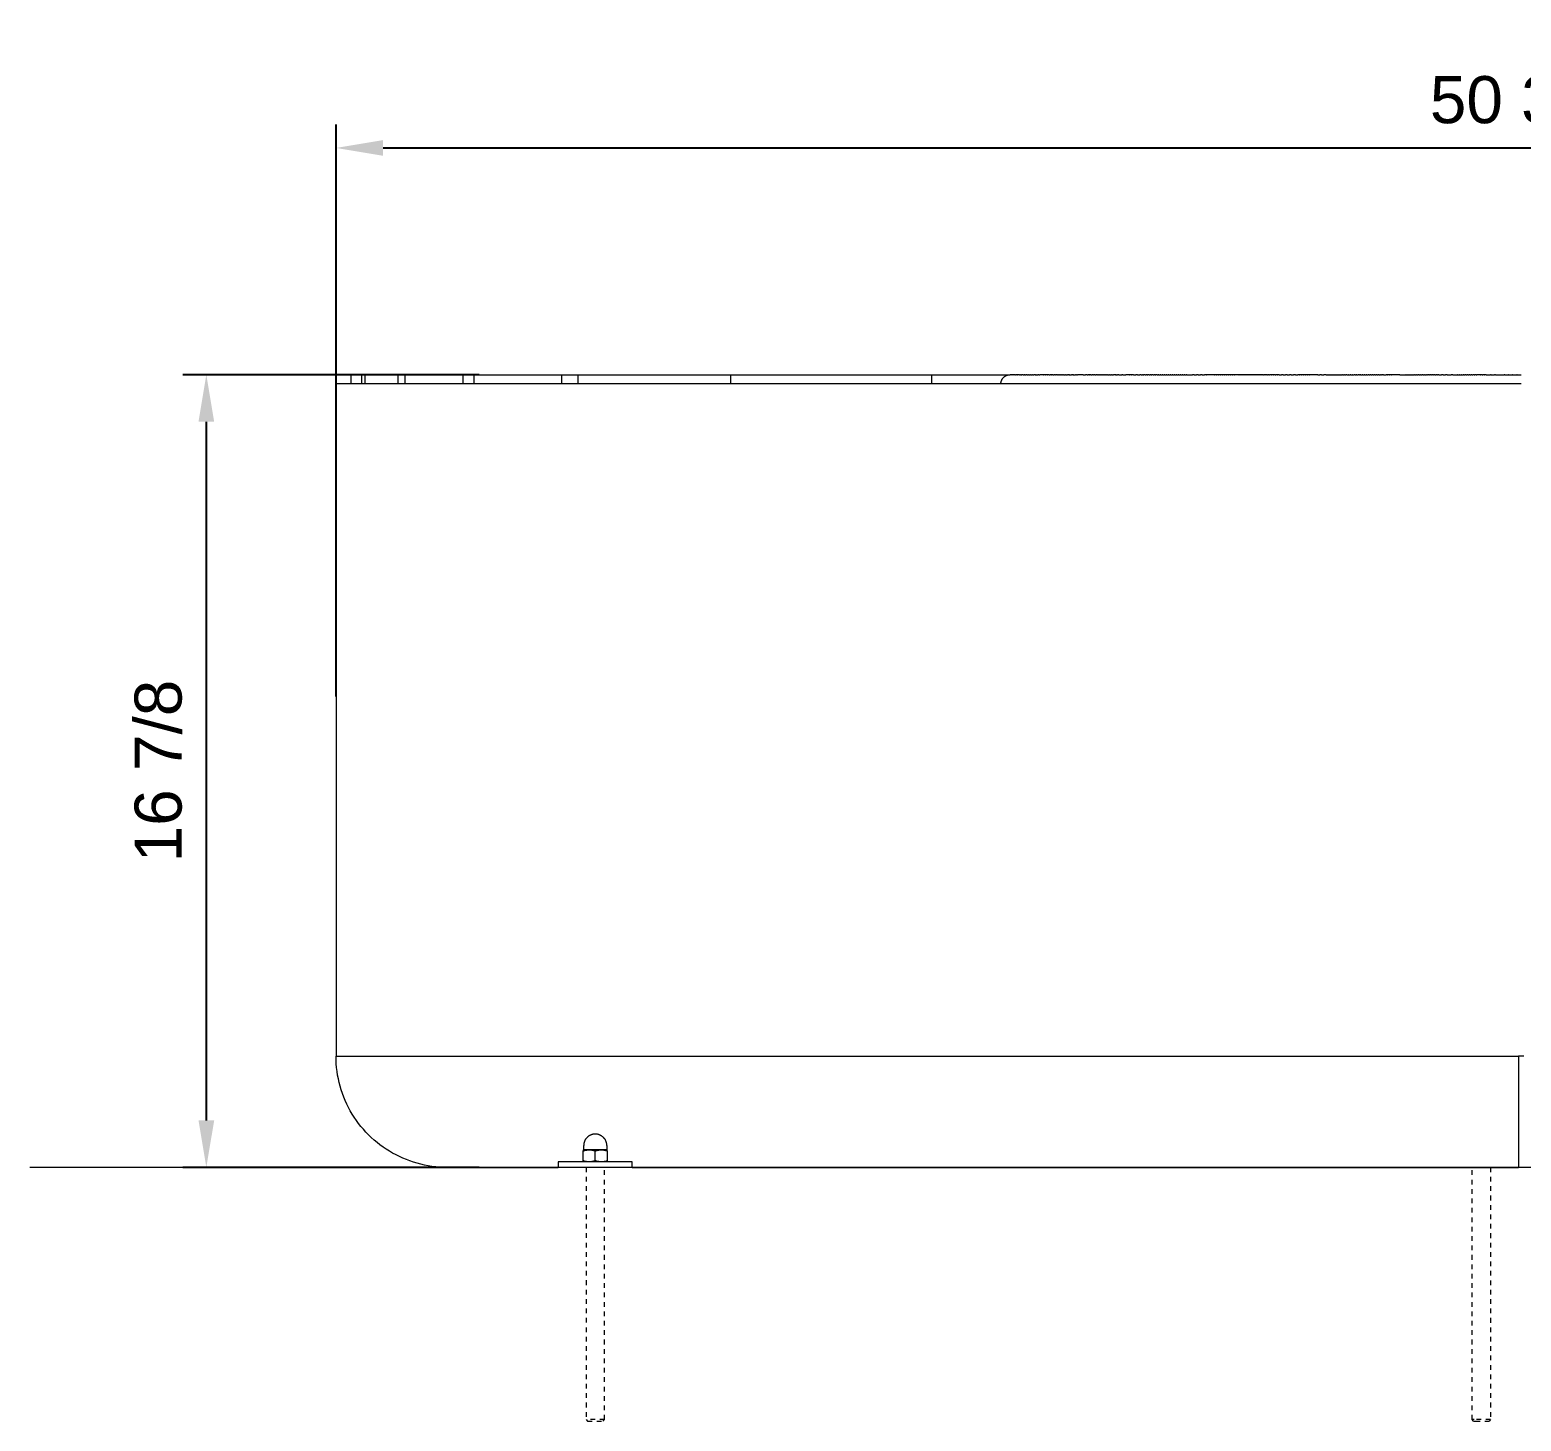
# Model space of a CAD drawing. Header units: inches. Extents: x 6 to 196, y 6 to 118.
# Drawn here: x 5.59 to 37.29, y 88.48 to 118.06 of the extents above; entities that cross this region are included whole.
import ezdxf

# ---------------------------------------------------------------- set-up
doc = ezdxf.new("R2010")
doc.units = ezdxf.units.IN
doc.header["$PDSIZE"] = -1
doc.linetypes.add('HIDDEN', pattern=[1.905, 1.27, -0.635])
for name, color, linetype, lineweight in [('ZANO_R', 7, 'Continuous', 0), ('ZANO_R_przerywana', 250, 'HIDDEN', 0), ('ZANO_W', 1, 'Continuous', 0)]:
    doc.layers.add(name, color=color, linetype=linetype, lineweight=lineweight)
doc.styles.get("Standard").update_dxf_attribs({"font": 'ARIALUNI.TTF'})
doc.dimstyles.new('amerykanie', dxfattribs={"dimtxt": 50, "dimasz": 50, "dimexe": 0.5, "dimexo": 0.5, "dimgap": 1, "dimtad": 1, "dimdec": 0, "dimzin": 0, "dimlunit": 5, "dimtxsty": 'Standard', "dimcen": 0.09, "dimclrd": 1, "dimclre": 1, "dimclrt": 1, "dimazin": 0, "dimtfac": 1, "dimtdec": 0, "dimtmove": 0, "dimatfit": 3, "dimfxl": 1, "dimtzin": 0, "dimarcsym": 1})

# ---------------------------------------------------------------- blocks, each defined once
blk = doc.blocks.new('*D346')
at = {"layer": 'Defpoints', "color": 0}
for p in [(62.489, 115.546), (12.095, 103.384), (62.489, 103.384)]:
    blk.add_point(p, dxfattribs=at)
at = {"layer": 'ZANO_W', "color": 1, "lineweight": -2}
for p, q in [((12.095, 103.884), (12.095, 116.046)), ((62.489, 103.884), (62.489, 116.046)), ((13.095, 115.546), (61.489, 115.546))]:
    blk.add_line(p, q, dxfattribs=at)
at = {"layer": 'ZANO_W', "color": 1}
for points in [[(13.095, 115.713), (13.095, 115.379), (12.095, 115.546)], [(61.489, 115.379), (61.489, 115.713), (62.489, 115.546)]]:
    blk.add_solid(points, dxfattribs=at)
at = {"layer": 'ZANO_W', "color": 1, "insert": (37.292, 116.565), "char_height": 1, "attachment_point": 5}
blk.add_mtext('50 3/8', dxfattribs=at)
blk = doc.blocks.new('*D347')
at = {"layer": 'Defpoints', "color": 0}
for p in [(9.338, 110.726), (15.638, 110.726), (15.638, 93.876)]:
    blk.add_point(p, dxfattribs=at)
at = {"layer": 'ZANO_W', "color": 1, "lineweight": -2}
for p, q in [((15.138, 110.726), (8.838, 110.726)), ((9.338, 94.876), (9.338, 109.726)), ((15.138, 93.876), (8.838, 93.876))]:
    blk.add_line(p, q, dxfattribs=at)
at = {"layer": 'ZANO_W', "color": 1}
for points in [[(9.505, 109.726), (9.171, 109.726), (9.338, 110.726)], [(9.171, 94.876), (9.505, 94.876), (9.338, 93.876)]]:
    blk.add_solid(points, dxfattribs=at)
at = {"layer": 'ZANO_W', "color": 1, "insert": (8.319, 102.301), "char_height": 1, "attachment_point": 5, "rotation": 90}
blk.add_mtext('16 7/8', dxfattribs=at)

msp = doc.modelspace()

# ---------------------------------------------------------------- linework, layer by layer
at = {"layer": 'ZANO_R'}
for p, q in [((12.41103, 110.72646), (12.41103, 110.53381)), ((12.41103, 110.72646), (12.64135, 110.72646)), ((12.60281, 110.72646), (12.60899, 110.72646)), ((12.64135, 110.72646), (12.71087, 110.72646)), ((12.64135, 110.52975), (12.64135, 110.72646)), ((12.71087, 110.72646), (12.71087, 110.52975)), ((12.71087, 110.72646), (13.41717, 110.72646)), ((13.41717, 110.72646), (13.56096, 110.72646)), ((13.41717, 110.52975), (13.41717, 110.72646)), ((13.56096, 110.72646), (13.56096, 110.53237)), ((13.56096, 110.72646), (14.79486, 110.72646)), ((14.79486, 110.72646), (15.02422, 110.72646)), ((14.79486, 110.52975), (14.79486, 110.72646)), ((15.02422, 110.72646), (16.896, 110.72646)), ((15.02422, 110.72646), (15.02422, 110.53286)), ((16.896, 110.72646), (17.23441, 110.72646)), ((16.896, 110.52975), (16.896, 110.72646)), ((17.23441, 110.72646), (17.23441, 110.53281)), ((17.23441, 110.72646), (17.27313, 110.72646)), ((17.23441, 110.72646), (17.23441, 110.53281)), ((17.27313, 110.72646), (17.58796, 110.72646)), ((17.58796, 110.72646), (17.6198, 110.72646)), ((17.6198, 110.72646), (19.98208, 110.72646)), ((19.98208, 110.72646), (20.48364, 110.72646)), ((20.48364, 110.72646), (24.7608, 110.72646)), ((20.48364, 110.72645), (20.48364, 110.53217)), ((24.7608, 110.72646), (26.42251, 110.72646)), ((24.7608, 110.52975), (24.7608, 110.72645)), ((26.27181, 110.65086), (26.27614, 110.6562)), ((26.27614, 110.6562), (26.28065, 110.66138)), ((26.28065, 110.66138), (26.28533, 110.6664)), ((26.28533, 110.6664), (26.29019, 110.67125)), ((26.29019, 110.67125), (26.29521, 110.67594)), ((26.29521, 110.67594), (26.3004, 110.68044)), ((26.3004, 110.68044), (26.30574, 110.68476)), ((26.30574, 110.68476), (26.31122, 110.68889)), ((26.31122, 110.68889), (26.31685, 110.69283)), ((26.31685, 110.69283), (26.32261, 110.69657)), ((26.32261, 110.69657), (26.3285, 110.70011)), ((26.3285, 110.70011), (26.33451, 110.70343)), ((26.33451, 110.70343), (26.34063, 110.70655)), ((26.34063, 110.70655), (26.34685, 110.70945)), ((26.34685, 110.70945), (26.35317, 110.71213)), ((26.35317, 110.71213), (26.35959, 110.71459)), ((26.35959, 110.71459), (26.36608, 110.71683)), ((26.36608, 110.71683), (26.37265, 110.71884)), ((26.37265, 110.71884), (26.37928, 110.72061)), ((26.37928, 110.72061), (26.38597, 110.72216)), ((26.38597, 110.72216), (26.39272, 110.72347)), ((26.39272, 110.72347), (26.3995, 110.72454)), ((26.3995, 110.72454), (26.40632, 110.72538)), ((26.40632, 110.72538), (26.41316, 110.72598)), ((26.41316, 110.72598), (26.42002, 110.72634)), ((26.42002, 110.72634), (26.42688, 110.72646)), ((26.46603, 110.72646), (26.42688, 110.72646)), ((26.46603, 110.72646), (26.46867, 110.72646)), ((26.50521, 110.72646), (26.46867, 110.72646)), ((26.50521, 110.72646), (26.51047, 110.72646)), ((26.54443, 110.72646), (26.51047, 110.72646)), ((26.54443, 110.72646), (26.55231, 110.72646)), ((26.5837, 110.72646), (26.55231, 110.72646)), ((26.5837, 110.72646), (26.59417, 110.72646)), ((26.62301, 110.72646), (26.59417, 110.72646)), ((26.62301, 110.72646), (26.64657, 110.72646)), ((26.66235, 110.72646), (26.64657, 110.72646)), ((26.66235, 110.72646), (26.67796, 110.72646)), ((26.70174, 110.72646), (26.67796, 110.72646)), ((26.70174, 110.72646), (26.72478, 110.72646)), ((26.74117, 110.72646), (26.72478, 110.72646)), ((26.74117, 110.72646), (26.76184, 110.72646)), ((26.78064, 110.72646), (26.76184, 110.72646)), ((26.78064, 110.72646), (26.80382, 110.72646)), ((26.82015, 110.72646), (26.80382, 110.72646)), ((26.82015, 110.72646), (26.84582, 110.72646)), ((26.8597, 110.72646), (26.84582, 110.72646)), ((26.8597, 110.72646), (26.88784, 110.72646)), ((26.89929, 110.72646), (26.88784, 110.72646)), ((26.89929, 110.72646), (26.92989, 110.72646)), ((26.96056, 110.72646), (26.92989, 110.72646)), ((26.96056, 110.72646), (26.97196, 110.72646)), ((26.97859, 110.72646), (26.97196, 110.72646)), ((26.97859, 110.72646), (27.01405, 110.72646)), ((27.03953, 110.72646), (27.01405, 110.72646)), ((27.03953, 110.72646), (27.05616, 110.72646)), ((27.13766, 110.72646), (27.05616, 110.72646)), ((27.13766, 110.72646), (27.14046, 110.72646)), ((27.17753, 110.72646), (27.14046, 110.72646)), ((27.17753, 110.72646), (27.18263, 110.72646)), ((27.21743, 110.72646), (27.18263, 110.72646)), ((27.21743, 110.72646), (27.22483, 110.72646)), ((27.25738, 110.72646), (27.22483, 110.72646)), ((27.25738, 110.72646), (27.27755, 110.72646)), ((27.29736, 110.72646), (27.27755, 110.72646)), ((27.29736, 110.72646), (27.30929, 110.72646)), ((27.33738, 110.72646), (27.30929, 110.72646)), ((27.33738, 110.72646), (27.35726, 110.72646)), ((27.37743, 110.72646), (27.35726, 110.72646)), ((27.37743, 110.72646), (27.39383, 110.72646)), ((27.41753, 110.72646), (27.39383, 110.72646)), ((27.41753, 110.72646), (27.43716, 110.72646)), ((27.45766, 110.72646), (27.43716, 110.72646)), ((27.45766, 110.72646), (27.47845, 110.72646)), ((27.49783, 110.72646), (27.47845, 110.72646)), ((27.49783, 110.72646), (27.52079, 110.72646)), ((27.53803, 110.72646), (27.52079, 110.72646)), ((27.53803, 110.72646), (27.56315, 110.72646)), ((27.57828, 110.72646), (27.56315, 110.72646)), ((27.57828, 110.72646), (27.60552, 110.72646)), ((27.61856, 110.72646), (27.60552, 110.72646)), ((27.61856, 110.72646), (27.64792, 110.72646)), ((27.67792, 110.72646), (27.64792, 110.72646)), ((27.67792, 110.72646), (27.69033, 110.72646)), ((27.69923, 110.72646), (27.69033, 110.72646)), ((27.69923, 110.72646), (27.73276, 110.72646)), ((27.75853, 110.72646), (27.73276, 110.72646)), ((27.75853, 110.72646), (27.77521, 110.72646)), ((27.78005, 110.72646), (27.77521, 110.72646)), ((27.78005, 110.72646), (27.81767, 110.72646)), ((27.83931, 110.72646), (27.81767, 110.72646)), ((27.83931, 110.72646), (27.86016, 110.72646)), ((27.90154, 110.72646), (27.86016, 110.72646)), ((27.90154, 110.72646), (27.90266, 110.72646)), ((27.94211, 110.72646), (27.90266, 110.72646)), ((27.94211, 110.72646), (27.94517, 110.72646)), ((27.98272, 110.72646), (27.94517, 110.72646)), ((27.98272, 110.72646), (28.03026, 110.72646)), ((28.06403, 110.72646), (28.03026, 110.72646)), ((28.06403, 110.72646), (28.08272, 110.72646)), ((28.10474, 110.72646), (28.08272, 110.72646)), ((28.10474, 110.72646), (28.1154, 110.72646)), ((28.14548, 110.72646), (28.1154, 110.72646)), ((28.14548, 110.72646), (28.16421, 110.72646)), ((28.18626, 110.72646), (28.16421, 110.72646)), ((28.18626, 110.72646), (28.20061, 110.72646)), ((28.22708, 110.72646), (28.20061, 110.72646)), ((28.22708, 110.72646), (28.24586, 110.72646)), ((28.26792, 110.72646), (28.24586, 110.72646)), ((28.26792, 110.72646), (28.28588, 110.72646)), ((28.3088, 110.72646), (28.28588, 110.72646)), ((28.3088, 110.72646), (28.32853, 110.72646)), ((28.34972, 110.72646), (28.32853, 110.72646)), ((28.34972, 110.72646), (28.3712, 110.72646)), ((28.39067, 110.72646), (28.3712, 110.72646)), ((28.39067, 110.72646), (28.41389, 110.72646)), ((28.43165, 110.72646), (28.41389, 110.72646)), ((28.43165, 110.72646), (28.45659, 110.72646)), ((28.47266, 110.72646), (28.45659, 110.72646)), ((28.47266, 110.72646), (28.4993, 110.72646)), ((28.51371, 110.72646), (28.4993, 110.72646)), ((28.51371, 110.72646), (28.54202, 110.72646)), ((28.55479, 110.72646), (28.54202, 110.72646)), ((28.55479, 110.72646), (28.58476, 110.72646)), ((28.5959, 110.72646), (28.58476, 110.72646)), ((28.5959, 110.72646), (28.62751, 110.72646)), ((28.65663, 110.72646), (28.62751, 110.72646)), ((28.65663, 110.72646), (28.67027, 110.72646)), ((28.67823, 110.72646), (28.67027, 110.72646)), ((28.67823, 110.72646), (28.71305, 110.72646)), ((28.73928, 110.72646), (28.71305, 110.72646)), ((28.73928, 110.72646), (28.75583, 110.72646)), ((28.76068, 110.72646), (28.75583, 110.72646)), ((28.76068, 110.72646), (28.79863, 110.72646)), ((28.82209, 110.72646), (28.79863, 110.72646)), ((28.82209, 110.72646), (28.84144, 110.72646)), ((28.84325, 110.72646), (28.84144, 110.72646)), ((28.84325, 110.72646), (28.88426, 110.72646)), ((28.92596, 110.72646), (28.88426, 110.72646)), ((28.92596, 110.72646), (28.9271, 110.72646)), ((28.96735, 110.72646), (28.9271, 110.72646)), ((28.96735, 110.72646), (28.96994, 110.72646)), ((29.00878, 110.72646), (28.96994, 110.72646)), ((29.00878, 110.72646), (29.01279, 110.72646)), ((29.05024, 110.72646), (29.01279, 110.72646)), ((29.05024, 110.72646), (29.09853, 110.72646)), ((29.13325, 110.72646), (29.09853, 110.72646)), ((29.13325, 110.72646), (29.18431, 110.72646)), ((29.21638, 110.72646), (29.18431, 110.72646)), ((29.21638, 110.72646), (29.23851, 110.72646)), ((29.25799, 110.72646), (29.23851, 110.72646)), ((29.25799, 110.72646), (29.27013, 110.72646)), ((29.29963, 110.72646), (29.27013, 110.72646)), ((29.29963, 110.72646), (29.32225, 110.72646)), ((29.34129, 110.72646), (29.32225, 110.72646)), ((29.34129, 110.72646), (29.35598, 110.72646)), ((29.38299, 110.72646), (29.35598, 110.72646)), ((29.38299, 110.72646), (29.40616, 110.72646)), ((29.42472, 110.72646), (29.40616, 110.72646)), ((29.42472, 110.72646), (29.44186, 110.72646)), ((29.46647, 110.72646), (29.44186, 110.72646)), ((29.46647, 110.72646), (29.49021, 110.72646)), ((29.50825, 110.72646), (29.49021, 110.72646)), ((29.50825, 110.72646), (29.52778, 110.72646)), ((29.55006, 110.72646), (29.52778, 110.72646)), ((29.55006, 110.72646), (29.57441, 110.72646)), ((29.5919, 110.72646), (29.57441, 110.72646)), ((29.5919, 110.72646), (29.61372, 110.72646)), ((29.63377, 110.72646), (29.61372, 110.72646)), ((29.63377, 110.72646), (29.65876, 110.72646)), ((29.67566, 110.72646), (29.65876, 110.72646)), ((29.67566, 110.72646), (29.6997, 110.72646)), ((29.71758, 110.72646), (29.6997, 110.72646)), ((29.71758, 110.72646), (29.74325, 110.72646)), ((29.75953, 110.72646), (29.74325, 110.72646)), ((29.75953, 110.72646), (29.7857, 110.72646)), ((29.80151, 110.72646), (29.7857, 110.72646)), ((29.80151, 110.72646), (29.82871, 110.72646)), ((29.84351, 110.72646), (29.82871, 110.72646)), ((29.84351, 110.72646), (29.87172, 110.72646)), ((29.88554, 110.72646), (29.87172, 110.72646)), ((29.88554, 110.72646), (29.91474, 110.72646)), ((29.9276, 110.72646), (29.91474, 110.72646)), ((29.9276, 110.72646), (29.95777, 110.72646)), ((29.96968, 110.72646), (29.95777, 110.72646)), ((29.96968, 110.72646), (30.0008, 110.72646)), ((30.01179, 110.72646), (30.0008, 110.72646)), ((30.01179, 110.72646), (30.04383, 110.72646)), ((30.05392, 110.72646), (30.04383, 110.72646)), ((30.05392, 110.72646), (30.08687, 110.72646)), ((30.09608, 110.72646), (30.08687, 110.72646)), ((30.09608, 110.72646), (30.12992, 110.72646)), ((30.13827, 110.72646), (30.12992, 110.72646)), ((30.13827, 110.72646), (30.17297, 110.72646)), ((30.18048, 110.72646), (30.17297, 110.72646)), ((30.18048, 110.72646), (30.21602, 110.72646)), ((30.22272, 110.72646), (30.21602, 110.72646)), ((30.22272, 110.72646), (30.25908, 110.72646)), ((30.26498, 110.72646), (30.25908, 110.72646)), ((30.26498, 110.72646), (30.30213, 110.72646)), ((30.33869, 110.72646), (30.30213, 110.72646)), ((30.33869, 110.72646), (30.3452, 110.72646)), ((30.34957, 110.72646), (30.3452, 110.72646)), ((30.34957, 110.72646), (30.38826, 110.72646)), ((30.42431, 110.72646), (30.38826, 110.72646)), ((30.42431, 110.72646), (30.43133, 110.72646)), ((30.43427, 110.72646), (30.43133, 110.72646)), ((30.43427, 110.72646), (30.4744, 110.72646)), ((30.51005, 110.72646), (30.4744, 110.72646)), ((30.51005, 110.72646), (30.51748, 110.72646)), ((30.51905, 110.72646), (30.51748, 110.72646)), ((30.51905, 110.72646), (30.56055, 110.72646)), ((30.59593, 110.72646), (30.56055, 110.72646)), ((30.59593, 110.72646), (30.60363, 110.72646)), ((30.73143, 110.72646), (30.60363, 110.72646)), ((30.73143, 110.72646), (30.73287, 110.72646)), ((30.77398, 110.72646), (30.73287, 110.72646)), ((30.77398, 110.72646), (30.77595, 110.72646)), ((30.81655, 110.72646), (30.77595, 110.72646)), ((30.81655, 110.72646), (30.81903, 110.72646)), ((30.85913, 110.72646), (30.81903, 110.72646)), ((30.85913, 110.72646), (30.86212, 110.72646)), ((30.90175, 110.72646), (30.86212, 110.72646)), ((30.90175, 110.72646), (30.9052, 110.72646)), ((30.94438, 110.72646), (30.9052, 110.72646)), ((30.94438, 110.72646), (30.94828, 110.72646)), ((30.98703, 110.72646), (30.94828, 110.72646)), ((30.98703, 110.72646), (30.99136, 110.72646)), ((31.02971, 110.72646), (30.99136, 110.72646)), ((31.02971, 110.72646), (31.03445, 110.72646)), ((31.0724, 110.72646), (31.03445, 110.72646)), ((31.0724, 110.72646), (31.07753, 110.72646)), ((31.11512, 110.72646), (31.07753, 110.72646)), ((31.11512, 110.72646), (31.12061, 110.72646)), ((31.15786, 110.72646), (31.12061, 110.72646)), ((31.15786, 110.72646), (31.16369, 110.72646)), ((31.20062, 110.72646), (31.16369, 110.72646)), ((31.20062, 110.72646), (31.20677, 110.72646)), ((31.2434, 110.72646), (31.20677, 110.72646)), ((31.2434, 110.72646), (31.24985, 110.72646)), ((31.28752, 110.72646), (31.24985, 110.72646)), ((31.28752, 110.72646), (31.29292, 110.72646)), ((31.32901, 110.72646), (31.29292, 110.72646)), ((31.32901, 110.72646), (31.33599, 110.72646)), ((31.37451, 110.72646), (31.33599, 110.72646)), ((31.37451, 110.72646), (31.37906, 110.72646)), ((31.41471, 110.72646), (31.37906, 110.72646)), ((31.41471, 110.72646), (31.42213, 110.72646)), ((31.45759, 110.72646), (31.42213, 110.72646)), ((31.45759, 110.72646), (31.4652, 110.72646)), ((31.50048, 110.72646), (31.4652, 110.72646)), ((31.50048, 110.72646), (31.50826, 110.72646)), ((31.5434, 110.72646), (31.50826, 110.72646)), ((31.5434, 110.72646), (31.55132, 110.72646)), ((31.58633, 110.72646), (31.55132, 110.72646)), ((31.58633, 110.72646), (31.59438, 110.72646)), ((31.62929, 110.72646), (31.59438, 110.72646)), ((31.62929, 110.72646), (31.63743, 110.72646)), ((31.67226, 110.72646), (31.63743, 110.72646)), ((31.67226, 110.72646), (31.68048, 110.72646)), ((31.71524, 110.72646), (31.68048, 110.72646)), ((31.71524, 110.72646), (31.72363, 110.72646)), ((31.75825, 110.72646), (31.72363, 110.72646)), ((31.75825, 110.72646), (31.76656, 110.72646)), ((31.80127, 110.72646), (31.76656, 110.72646)), ((31.80127, 110.72646), (31.81119, 110.72646)), ((31.84432, 110.72646), (31.81119, 110.72646)), ((31.84432, 110.72646), (31.85263, 110.72646)), ((31.88737, 110.72646), (31.85263, 110.72646)), ((31.88737, 110.72646), (31.89886, 110.72646)), ((31.93045, 110.72646), (31.89886, 110.72646)), ((31.93045, 110.72646), (31.93868, 110.72646)), ((31.97354, 110.72646), (31.93868, 110.72646)), ((31.97354, 110.72646), (31.98663, 110.72646)), ((32.01665, 110.72646), (31.98663, 110.72646)), ((32.01665, 110.72646), (32.02471, 110.72646)), ((32.05978, 110.72646), (32.02471, 110.72646)), ((32.05978, 110.72646), (32.07451, 110.72646)), ((32.10292, 110.72646), (32.07451, 110.72646)), ((32.10292, 110.72646), (32.11071, 110.72646)), ((32.14608, 110.72646), (32.11071, 110.72646)), ((32.14608, 110.72646), (32.19669, 110.72646)), ((32.23244, 110.72646), (32.19669, 110.72646)), ((32.23244, 110.72646), (32.28264, 110.72646)), ((32.31886, 110.72646), (32.28264, 110.72646)), ((32.31886, 110.72646), (32.36857, 110.72646)), ((32.40534, 110.72646), (32.36857, 110.72646)), ((32.40534, 110.72646), (32.45447, 110.72646)), ((32.49189, 110.72646), (32.45447, 110.72646)), ((32.49189, 110.72646), (32.54033, 110.72646)), ((32.57848, 110.72646), (32.54033, 110.72646)), ((32.57848, 110.72646), (32.58325, 110.72646)), ((32.6218, 110.72646), (32.58325, 110.72646)), ((32.6218, 110.72646), (32.62616, 110.72646)), ((32.66514, 110.72646), (32.62616, 110.72646)), ((32.66514, 110.72646), (32.66906, 110.72646)), ((32.70848, 110.72646), (32.66906, 110.72646)), ((32.70848, 110.72646), (32.71196, 110.72646)), ((32.75184, 110.72646), (32.71196, 110.72646)), ((32.75184, 110.72646), (32.75484, 110.72646)), ((32.79521, 110.72646), (32.75484, 110.72646)), ((32.79521, 110.72646), (32.79772, 110.72646)), ((32.8386, 110.72646), (32.79772, 110.72646)), ((32.8386, 110.72646), (32.84058, 110.72646)), ((32.88199, 110.72646), (32.84058, 110.72646)), ((32.88199, 110.72646), (32.88344, 110.72646)), ((32.9254, 110.72646), (32.88344, 110.72646)), ((32.9254, 110.72646), (32.92628, 110.72646)), ((32.96883, 110.72646), (32.92628, 110.72646)), ((32.96883, 110.72646), (33.01226, 110.72646)), ((33.04762, 110.72646), (33.01226, 110.72646)), ((33.04762, 110.72646), (33.09916, 110.72646)), ((33.13662, 110.72646), (33.09916, 110.72646)), ((33.13662, 110.72646), (33.14036, 110.72646)), ((33.14263, 110.72646), (33.14036, 110.72646)), ((33.14263, 110.72646), (33.18314, 110.72646)), ((33.1861, 110.72646), (33.18314, 110.72646)), ((33.1861, 110.72646), (33.22591, 110.72646)), ((33.22959, 110.72646), (33.22591, 110.72646)), ((33.22959, 110.72646), (33.26867, 110.72646)), ((33.27309, 110.72646), (33.26867, 110.72646)), ((33.27309, 110.72646), (33.31142, 110.72646)), ((33.3166, 110.72646), (33.31142, 110.72646)), ((33.3166, 110.72646), (33.35416, 110.72646)), ((33.36012, 110.72646), (33.35416, 110.72646)), ((33.36012, 110.72646), (33.39688, 110.72646)), ((33.40413, 110.72646), (33.39688, 110.72646)), ((33.40413, 110.72646), (33.43959, 110.72646)), ((33.44719, 110.72646), (33.43959, 110.72646)), ((33.44719, 110.72646), (33.48229, 110.72646)), ((33.49346, 110.72646), (33.48229, 110.72646)), ((33.49346, 110.72646), (33.52498, 110.72646)), ((33.5343, 110.72646), (33.52498, 110.72646)), ((33.5343, 110.72646), (33.56765, 110.72646)), ((33.58287, 110.72646), (33.56765, 110.72646)), ((33.58287, 110.72646), (33.61031, 110.72646)), ((33.62144, 110.72646), (33.61031, 110.72646)), ((33.62144, 110.72646), (33.65296, 110.72646)), ((33.67234, 110.72646), (33.65296, 110.72646)), ((33.67234, 110.72646), (33.69559, 110.72646)), ((33.70862, 110.72646), (33.69559, 110.72646)), ((33.70862, 110.72646), (33.73821, 110.72646)), ((33.7619, 110.72646), (33.73821, 110.72646)), ((33.7619, 110.72646), (33.78082, 110.72646)), ((33.79583, 110.72646), (33.78082, 110.72646)), ((33.79583, 110.72646), (33.82341, 110.72646)), ((33.85152, 110.72646), (33.82341, 110.72646)), ((33.85152, 110.72646), (33.86599, 110.72646)), ((33.88307, 110.72646), (33.86599, 110.72646)), ((33.88307, 110.72646), (33.90855, 110.72646)), ((33.9267, 110.72646), (33.90855, 110.72646)), ((33.9267, 110.72646), (33.9511, 110.72646)), ((33.97034, 110.72646), (33.9511, 110.72646)), ((33.97034, 110.72646), (33.99364, 110.72646)), ((34.01399, 110.72646), (33.99364, 110.72646)), ((34.01399, 110.72646), (34.03616, 110.72646)), ((34.05764, 110.72646), (34.03616, 110.72646)), ((34.05764, 110.72646), (34.07866, 110.72646)), ((34.1013, 110.72646), (34.07866, 110.72646)), ((34.1013, 110.72646), (34.12115, 110.72646)), ((34.14497, 110.72646), (34.12115, 110.72646)), ((34.14497, 110.72646), (34.16362, 110.72646)), ((34.18864, 110.72646), (34.16362, 110.72646)), ((34.18864, 110.72646), (34.21068, 110.72646)), ((34.23232, 110.72646), (34.21068, 110.72646)), ((34.23232, 110.72646), (34.24852, 110.72646)), ((34.276, 110.72646), (34.24852, 110.72646)), ((34.276, 110.72646), (34.30063, 110.72646)), ((34.31969, 110.72646), (34.30063, 110.72646)), ((34.31969, 110.72646), (34.33335, 110.72646)), ((34.36339, 110.72646), (34.33335, 110.72646)), ((34.36339, 110.72646), (34.41812, 110.72646)), ((34.45079, 110.72646), (34.41812, 110.72646)), ((34.45079, 110.72646), (34.46048, 110.72646)), ((34.4945, 110.72646), (34.46048, 110.72646)), ((34.4945, 110.72646), (34.50282, 110.72646)), ((34.53821, 110.72646), (34.50282, 110.72646)), ((34.53821, 110.72646), (34.54515, 110.72646)), ((34.58193, 110.72646), (34.54515, 110.72646)), ((34.58193, 110.72646), (34.58745, 110.72646)), ((34.62565, 110.72646), (34.58745, 110.72646)), ((34.62565, 110.72646), (34.62974, 110.72646)), ((34.66938, 110.72646), (34.62974, 110.72646)), ((34.66938, 110.72646), (34.67201, 110.72646)), ((34.7131, 110.72646), (34.67201, 110.72646)), ((34.7131, 110.72646), (34.84153, 110.72646)), ((34.84431, 110.72646), (34.84153, 110.72646)), ((34.84431, 110.72646), (34.8831, 110.72646)), ((34.88805, 110.72646), (34.8831, 110.72646)), ((34.88805, 110.72646), (34.92526, 110.72646)), ((34.93186, 110.72646), (34.92526, 110.72646)), ((34.93186, 110.72646), (34.96741, 110.72646)), ((34.97554, 110.72646), (34.96741, 110.72646)), ((34.97554, 110.72646), (35.00953, 110.72646)), ((35.02225, 110.72646), (35.00953, 110.72646)), ((35.02225, 110.72646), (35.05163, 110.72646)), ((35.06304, 110.72646), (35.05163, 110.72646)), ((35.06304, 110.72646), (35.09372, 110.72646)), ((35.11267, 110.72646), (35.09372, 110.72646)), ((35.11267, 110.72646), (35.13578, 110.72646)), ((35.15054, 110.72646), (35.13578, 110.72646)), ((35.15054, 110.72646), (35.17783, 110.72646)), ((35.20314, 110.72646), (35.17783, 110.72646)), ((35.20314, 110.72646), (35.21985, 110.72646)), ((35.23805, 110.72646), (35.21985, 110.72646)), ((35.23805, 110.72646), (35.26186, 110.72646)), ((35.28181, 110.72646), (35.26186, 110.72646)), ((35.28181, 110.72646), (35.30384, 110.72646)), ((35.32557, 110.72646), (35.30384, 110.72646)), ((35.32557, 110.72646), (35.3458, 110.72646)), ((35.36933, 110.72646), (35.3458, 110.72646)), ((35.36933, 110.72646), (35.38775, 110.72646)), ((35.41308, 110.72646), (35.38775, 110.72646)), ((35.41308, 110.72646), (35.42967, 110.72646)), ((35.45684, 110.72646), (35.42967, 110.72646)), ((35.45684, 110.72646), (35.4748, 110.72646)), ((35.5006, 110.72646), (35.4748, 110.72646)), ((35.5006, 110.72646), (35.51345, 110.72646)), ((35.54436, 110.72646), (35.51345, 110.72646)), ((35.54436, 110.72646), (35.59715, 110.72646)), ((35.63187, 110.72646), (35.59715, 110.72646)), ((35.63187, 110.72646), (35.68076, 110.72646)), ((35.71938, 110.72646), (35.68076, 110.72646)), ((35.71938, 110.72646), (35.80688, 110.72646)), ((35.83753, 110.72646), (35.80688, 110.72646)), ((35.83753, 110.72646), (35.93105, 110.72646)), ((35.93812, 110.72646), (35.93105, 110.72646)), ((35.93812, 110.72646), (35.97268, 110.72646)), ((35.98186, 110.72646), (35.97268, 110.72646)), ((35.98186, 110.72646), (36.01907, 110.72646)), ((36.0256, 110.72646), (36.01907, 110.72646)), ((36.0256, 110.72646), (36.05588, 110.72646)), ((36.06934, 110.72646), (36.05588, 110.72646)), ((36.06934, 110.72646), (36.09745, 110.72646)), ((36.11307, 110.72646), (36.09745, 110.72646)), ((36.11307, 110.72646), (36.13899, 110.72646)), ((36.1568, 110.72646), (36.13899, 110.72646)), ((36.1568, 110.72646), (36.18051, 110.72646)), ((36.20072, 110.72646), (36.18051, 110.72646)), ((36.20072, 110.72646), (36.222, 110.72646)), ((36.24425, 110.72646), (36.222, 110.72646)), ((36.24425, 110.72646), (36.26348, 110.72646)), ((36.29158, 110.72646), (36.26348, 110.72646)), ((36.29158, 110.72646), (36.30492, 110.72646)), ((36.33168, 110.72646), (36.30492, 110.72646)), ((36.33168, 110.72646), (36.34634, 110.72646)), ((36.38245, 110.72646), (36.34634, 110.72646)), ((36.38245, 110.72646), (36.38774, 110.72646)), ((36.4191, 110.72646), (36.38774, 110.72646)), ((36.4191, 110.72646), (36.42911, 110.72646)), ((36.4628, 110.72646), (36.42911, 110.72646)), ((36.4628, 110.72646), (36.47335, 110.72646)), ((36.5065, 110.72646), (36.47335, 110.72646)), ((36.5065, 110.72646), (36.51178, 110.72646)), ((36.55019, 110.72646), (36.51178, 110.72646)), ((36.55019, 110.72646), (36.63755, 110.72646)), ((36.65519, 110.72646), (36.63755, 110.72646)), ((36.65519, 110.72646), (36.72489, 110.72646)), ((36.74613, 110.72646), (36.72489, 110.72646)), ((36.74613, 110.72646), (36.92805, 110.72646)), ((36.94314, 110.72646), (36.92805, 110.72646)), ((36.94314, 110.72646), (37.01902, 110.72646)), ((37.03039, 110.72646), (37.01902, 110.72646)), ((37.03039, 110.72646), (37.10999, 110.72646)), ((37.11761, 110.72646), (37.10999, 110.72646)), ((37.11761, 110.72646), (37.20097, 110.72646)), ((37.2048, 110.72646), (37.20097, 110.72646)), ((37.2048, 110.72646), (37.29195, 110.72646)), ((37.29195, 110.52975), (12.09495, 110.52975)), ((12.09495, 110.52975), (12.09495, 96.23832)), ((13.56096, 110.52975), (13.56098, 110.53237)), ((15.02422, 110.52975), (15.02426, 110.53286)), ((17.23448, 110.53349), (17.23441, 110.52975)), ((19.98208, 110.53256), (19.98208, 110.53385)), ((20.48364, 110.52975), (20.48368, 110.53219)), ((20.48368, 110.53219), (20.4838, 110.53463)), ((26.23003, 110.52975), (26.23016, 110.53661)), ((26.23016, 110.53661), (26.23052, 110.54347)), ((26.23052, 110.54347), (26.23112, 110.55031)), ((26.23112, 110.55031), (26.23197, 110.55713)), ((26.23197, 110.55713), (26.23304, 110.56391)), ((26.23304, 110.56391), (26.23436, 110.57065)), ((26.23436, 110.57065), (26.23591, 110.57734)), ((26.23591, 110.57734), (26.23769, 110.58398)), ((26.23769, 110.58398), (26.2397, 110.59054)), ((26.2397, 110.59054), (26.24194, 110.59703)), ((26.24194, 110.59703), (26.24441, 110.60344)), ((26.24441, 110.60344), (26.24709, 110.60977)), ((26.24709, 110.60977), (26.25, 110.61599)), ((26.25, 110.61599), (26.25312, 110.62211)), ((26.25312, 110.62211), (26.25645, 110.62811)), ((26.25645, 110.62811), (26.25999, 110.634)), ((26.25999, 110.634), (26.26374, 110.63975)), ((26.26374, 110.63975), (26.26768, 110.64538)), ((26.26768, 110.64538), (26.27181, 110.65086)), ((12.09503, 96.23832), (12.09495, 96.23832)), ((12.09633, 96.15767), (12.09495, 96.23832)), ((12.09503, 96.23832), (37.23289, 96.23832)), ((12.10046, 96.07712), (12.09633, 96.15767)), ((12.10733, 95.99675), (12.10046, 96.07712)), ((37.351, 96.23832), (37.23289, 96.23832)), ((37.23289, 96.23491), (37.23289, 96.23832)), ((37.23289, 96.23491), (37.23289, 93.87273)), ((12.11695, 95.91667), (12.10733, 95.99675)), ((12.1293, 95.83696), (12.11695, 95.91667)), ((12.14436, 95.75771), (12.1293, 95.83696)), ((12.16211, 95.67903), (12.14436, 95.75771)), ((12.18255, 95.601), (12.16211, 95.67903)), ((12.20563, 95.52372), (12.18255, 95.601)), ((12.23134, 95.44726), (12.20563, 95.52372)), ((12.25965, 95.37173), (12.23134, 95.44726)), ((12.29051, 95.29721), (12.25965, 95.37173)), ((12.32391, 95.22379), (12.29051, 95.29721)), ((12.35979, 95.15155), (12.32391, 95.22379)), ((12.39811, 95.08057), (12.35979, 95.15155)), ((12.43884, 95.01095), (12.39811, 95.08057)), ((12.48192, 94.94276), (12.43884, 95.01095)), ((12.52731, 94.87608), (12.48192, 94.94276)), ((12.57494, 94.81098), (12.52731, 94.87608)), ((12.62477, 94.74755), (12.57494, 94.81098)), ((12.67673, 94.68586), (12.62477, 94.74755)), ((12.73077, 94.62598), (12.67673, 94.68586)), ((12.78683, 94.56798), (12.73077, 94.62598)), ((12.84483, 94.51193), (12.78683, 94.56798)), ((12.90471, 94.45789), (12.84483, 94.51193)), ((17.41073, 94.48739), (17.40577, 94.4806)), ((17.41592, 94.49399), (17.41073, 94.48739)), ((17.42133, 94.50042), (17.41592, 94.49399)), ((17.42696, 94.50666), (17.42133, 94.50042)), ((17.4328, 94.5127), (17.42696, 94.50666)), ((17.43884, 94.51854), (17.4328, 94.5127)), ((17.44508, 94.52417), (17.43884, 94.51854)), ((17.4515, 94.52958), (17.44508, 94.52417)), ((17.45811, 94.53477), (17.4515, 94.52958)), ((17.46489, 94.53973), (17.45811, 94.53477)), ((17.47184, 94.54446), (17.46489, 94.53973)), ((17.47894, 94.54895), (17.47184, 94.54446)), ((17.48619, 94.55319), (17.47894, 94.54895)), ((17.49359, 94.55718), (17.48619, 94.55319)), ((17.50111, 94.56092), (17.49359, 94.55718)), ((17.50876, 94.5644), (17.50111, 94.56092)), ((17.51652, 94.56761), (17.50876, 94.5644)), ((17.52439, 94.57056), (17.51652, 94.56761)), ((17.53235, 94.57324), (17.52439, 94.57056)), ((17.54041, 94.57564), (17.53235, 94.57324)), ((17.54853, 94.57777), (17.54041, 94.57564)), ((17.55673, 94.57962), (17.54853, 94.57777)), ((17.56498, 94.58119), (17.55673, 94.57962)), ((17.57329, 94.58248), (17.56498, 94.58119)), ((17.58163, 94.58348), (17.57329, 94.58248)), ((17.59, 94.5842), (17.58163, 94.58348)), ((17.59839, 94.58463), (17.59, 94.5842)), ((17.60679, 94.58477), (17.59839, 94.58463)), ((17.61519, 94.58463), (17.60679, 94.58477)), ((17.62358, 94.5842), (17.61519, 94.58463)), ((17.63196, 94.58348), (17.62358, 94.5842)), ((17.6403, 94.58248), (17.63196, 94.58348)), ((17.6486, 94.58119), (17.6403, 94.58248)), ((17.65686, 94.57962), (17.6486, 94.58119)), ((17.66505, 94.57777), (17.65686, 94.57962)), ((17.67318, 94.57564), (17.66505, 94.57777)), ((17.68123, 94.57324), (17.67318, 94.57564)), ((17.68919, 94.57056), (17.68123, 94.57324)), ((17.69706, 94.56761), (17.68919, 94.57056)), ((17.70482, 94.5644), (17.69706, 94.56761)), ((17.71247, 94.56092), (17.70482, 94.5644)), ((17.72, 94.55718), (17.71247, 94.56092)), ((17.72739, 94.55319), (17.72, 94.55718)), ((17.73464, 94.54895), (17.72739, 94.55319)), ((17.74175, 94.54446), (17.73464, 94.54895)), ((17.74869, 94.53973), (17.74175, 94.54446)), ((17.75547, 94.53477), (17.74869, 94.53973)), ((17.76208, 94.52958), (17.75547, 94.53477)), ((17.76851, 94.52417), (17.76208, 94.52958)), ((17.77474, 94.51854), (17.76851, 94.52417)), ((17.78079, 94.5127), (17.77474, 94.51854)), ((17.78663, 94.50666), (17.78079, 94.5127)), ((17.79225, 94.50042), (17.78663, 94.50666)), ((17.79767, 94.49399), (17.79225, 94.50042)), ((17.80286, 94.48739), (17.79767, 94.49399)), ((17.80782, 94.4806), (17.80286, 94.48739)), ((12.9664, 94.40592), (12.90471, 94.45789)), ((13.02983, 94.35609), (12.9664, 94.40592)), ((13.09492, 94.30846), (13.02983, 94.35609)), ((13.1616, 94.26308), (13.09492, 94.30846)), ((13.2298, 94.22), (13.1616, 94.26308)), ((13.29942, 94.17927), (13.2298, 94.22)), ((13.37039, 94.14094), (13.29942, 94.17927)), ((17.35089, 94.25012), (17.35089, 94.22726)), ((17.35089, 94.22726), (17.36326, 94.23141)), ((17.35089, 94.01707), (17.35089, 94.22726)), ((17.47497, 94.25012), (17.35092, 94.25012)), ((17.35657, 94.25015), (17.35673, 94.25018)), ((17.35673, 94.25018), (17.35689, 94.2502)), ((17.35689, 94.2502), (17.35705, 94.25024)), ((17.35705, 94.25024), (17.35721, 94.25028)), ((17.35721, 94.25028), (17.35736, 94.25032)), ((17.35736, 94.25032), (17.35752, 94.25037)), ((17.35752, 94.25037), (17.35767, 94.25043)), ((17.35767, 94.25043), (17.35782, 94.25049)), ((17.35782, 94.25049), (17.35797, 94.25055)), ((17.35797, 94.25055), (17.35812, 94.25062)), ((17.35812, 94.25062), (17.35827, 94.2507)), ((17.35827, 94.2507), (17.35841, 94.25078)), ((17.35841, 94.25078), (17.35855, 94.25086)), ((17.35855, 94.25086), (17.35868, 94.25095)), ((17.35868, 94.25095), (17.35882, 94.25105)), ((17.35882, 94.25105), (17.35895, 94.25115)), ((17.35895, 94.25115), (17.35907, 94.25125)), ((17.35907, 94.25125), (17.35919, 94.25136)), ((17.35919, 94.25136), (17.35931, 94.25147)), ((17.35931, 94.25147), (17.35943, 94.25159)), ((17.35943, 94.25159), (17.35954, 94.25171)), ((17.35954, 94.25171), (17.35964, 94.25183)), ((17.35964, 94.25183), (17.35975, 94.25196)), ((17.35975, 94.25196), (17.35984, 94.25209)), ((17.35984, 94.25209), (17.35994, 94.25223)), ((17.35994, 94.25223), (17.36002, 94.25236)), ((17.36002, 94.25236), (17.36011, 94.2525)), ((17.36011, 94.2525), (17.36019, 94.25265)), ((17.36019, 94.25265), (17.36026, 94.25279)), ((17.36026, 94.25279), (17.36033, 94.25294)), ((17.36033, 94.25294), (17.36039, 94.25309)), ((17.36039, 94.25309), (17.36045, 94.25325)), ((17.36045, 94.25325), (17.3605, 94.2534)), ((17.3605, 94.2534), (17.36055, 94.25356)), ((17.36055, 94.25356), (17.36059, 94.25371)), ((17.36059, 94.25371), (17.36063, 94.25387)), ((17.36063, 94.25387), (17.36066, 94.25403)), ((17.36066, 94.25403), (17.36068, 94.25419)), ((17.36068, 94.25419), (17.3607, 94.25436)), ((17.3607, 94.25436), (17.36072, 94.25452)), ((17.36072, 94.25452), (17.36073, 94.25468)), ((17.36087, 94.34711), (17.36073, 94.3387)), ((17.36073, 94.25485), (17.36073, 94.3387)), ((17.36073, 94.25468), (17.36073, 94.25485)), ((17.3613, 94.3555), (17.36087, 94.34711)), ((17.36202, 94.36387), (17.3613, 94.3555)), ((17.36302, 94.37221), (17.36202, 94.36387)), ((17.36431, 94.38051), (17.36302, 94.37221)), ((17.36326, 94.23141), (17.37577, 94.23516)), ((17.36587, 94.38877), (17.36431, 94.38051)), ((17.36772, 94.39696), (17.36587, 94.38877)), ((17.36985, 94.40509), (17.36772, 94.39696)), ((17.37226, 94.41314), (17.36985, 94.40509)), ((17.37494, 94.42111), (17.37226, 94.41314)), ((17.37788, 94.42897), (17.37494, 94.42111)), ((17.37577, 94.23516), (17.38839, 94.23849)), ((17.3811, 94.43674), (17.37788, 94.42897)), ((17.38458, 94.44438), (17.3811, 94.43674)), ((17.38832, 94.45191), (17.38458, 94.44438)), ((17.39231, 94.4593), (17.38832, 94.45191)), ((17.38839, 94.23849), (17.40112, 94.24141)), ((17.39655, 94.46656), (17.39231, 94.4593)), ((17.40104, 94.47366), (17.39655, 94.46656)), ((17.40577, 94.4806), (17.40104, 94.47366)), ((17.40112, 94.24141), (17.41393, 94.24392)), ((17.41393, 94.24392), (17.42682, 94.246)), ((17.42682, 94.246), (17.43976, 94.24767)), ((17.43976, 94.24767), (17.45276, 94.24891)), ((17.45276, 94.24891), (17.46579, 94.24973)), ((17.46579, 94.24973), (17.47884, 94.25012)), ((17.47884, 94.25012), (17.49189, 94.24973)), ((17.73126, 94.25012), (17.48232, 94.25012)), ((17.49189, 94.24973), (17.50492, 94.24891)), ((17.50492, 94.24891), (17.51791, 94.24767)), ((17.51791, 94.24767), (17.53086, 94.246)), ((17.53086, 94.246), (17.54375, 94.24392)), ((17.54375, 94.24392), (17.55656, 94.24141)), ((17.55656, 94.24141), (17.56929, 94.23849)), ((17.56929, 94.23849), (17.58191, 94.23516)), ((17.58191, 94.23516), (17.59441, 94.23141)), ((17.59441, 94.23141), (17.60679, 94.22726)), ((17.60679, 94.22726), (17.61917, 94.23141)), ((17.60679, 94.01707), (17.60679, 94.22726)), ((17.61917, 94.23141), (17.63168, 94.23516)), ((17.63168, 94.23516), (17.6443, 94.23849)), ((17.6443, 94.23849), (17.65702, 94.24141)), ((17.65702, 94.24141), (17.66984, 94.24392)), ((17.66984, 94.24392), (17.68272, 94.246)), ((17.68272, 94.246), (17.69567, 94.24767)), ((17.69567, 94.24767), (17.70867, 94.24891)), ((17.70867, 94.24891), (17.7217, 94.24973)), ((17.7217, 94.24973), (17.73475, 94.25012)), ((17.73475, 94.25012), (17.7478, 94.24973)), ((17.8627, 94.25012), (17.73861, 94.25012)), ((17.7478, 94.24973), (17.76082, 94.24891)), ((17.76082, 94.24891), (17.77382, 94.24767)), ((17.77382, 94.24767), (17.78677, 94.246)), ((17.78677, 94.246), (17.79966, 94.24392)), ((17.79966, 94.24392), (17.81247, 94.24141)), ((17.81255, 94.47366), (17.80782, 94.4806)), ((17.81247, 94.24141), (17.82519, 94.23849)), ((17.81703, 94.46656), (17.81255, 94.47366)), ((17.82128, 94.4593), (17.81703, 94.46656)), ((17.82527, 94.45191), (17.82128, 94.4593)), ((17.82519, 94.23849), (17.83781, 94.23516)), ((17.82901, 94.44438), (17.82527, 94.45191)), ((17.83249, 94.43674), (17.82901, 94.44438)), ((17.8357, 94.42897), (17.83249, 94.43674)), ((17.83865, 94.42111), (17.8357, 94.42897)), ((17.83781, 94.23516), (17.85032, 94.23141)), ((17.84133, 94.41314), (17.83865, 94.42111)), ((17.84373, 94.40509), (17.84133, 94.41314)), ((17.84586, 94.39696), (17.84373, 94.40509)), ((17.84771, 94.38877), (17.84586, 94.39696)), ((17.84928, 94.38051), (17.84771, 94.38877)), ((17.85057, 94.37221), (17.84928, 94.38051)), ((17.85032, 94.23141), (17.8627, 94.22726)), ((17.85157, 94.36387), (17.85057, 94.37221)), ((17.85228, 94.3555), (17.85157, 94.36387)), ((17.85271, 94.34711), (17.85228, 94.3555)), ((17.85286, 94.3387), (17.85271, 94.34711)), ((17.85286, 94.3387), (17.85286, 94.25485)), ((17.85286, 94.25485), (17.85286, 94.25468)), ((17.85286, 94.25468), (17.85287, 94.25452)), ((17.85287, 94.25452), (17.85288, 94.25436)), ((17.85288, 94.25436), (17.8529, 94.25419)), ((17.8529, 94.25419), (17.85293, 94.25403)), ((17.85293, 94.25403), (17.85296, 94.25387)), ((17.85296, 94.25387), (17.85299, 94.25371)), ((17.85299, 94.25371), (17.85304, 94.25356)), ((17.85304, 94.25356), (17.85308, 94.2534)), ((17.85308, 94.2534), (17.85314, 94.25325)), ((17.85314, 94.25325), (17.85319, 94.25309)), ((17.85319, 94.25309), (17.85326, 94.25294)), ((17.85326, 94.25294), (17.85333, 94.25279)), ((17.85333, 94.25279), (17.8534, 94.25265)), ((17.8534, 94.25265), (17.85348, 94.2525)), ((17.85348, 94.2525), (17.85356, 94.25236)), ((17.85356, 94.25236), (17.85365, 94.25223)), ((17.85365, 94.25223), (17.85374, 94.25209)), ((17.85374, 94.25209), (17.85384, 94.25196)), ((17.85384, 94.25196), (17.85394, 94.25183)), ((17.85394, 94.25183), (17.85405, 94.25171)), ((17.85405, 94.25171), (17.85416, 94.25159)), ((17.85416, 94.25159), (17.85427, 94.25147)), ((17.85427, 94.25147), (17.85439, 94.25136)), ((17.85439, 94.25136), (17.85451, 94.25125)), ((17.85451, 94.25125), (17.85464, 94.25115)), ((17.85464, 94.25115), (17.85477, 94.25105)), ((17.85477, 94.25105), (17.8549, 94.25095)), ((17.8549, 94.25095), (17.85504, 94.25086)), ((17.85504, 94.25086), (17.85518, 94.25078)), ((17.85518, 94.25078), (17.85532, 94.2507)), ((17.85532, 94.2507), (17.85546, 94.25062)), ((17.85546, 94.25062), (17.85561, 94.25055)), ((17.85561, 94.25055), (17.85576, 94.25049)), ((17.85576, 94.25049), (17.85591, 94.25043)), ((17.85591, 94.25043), (17.85607, 94.25037)), ((17.85607, 94.25037), (17.85622, 94.25032)), ((17.85622, 94.25032), (17.85638, 94.25028)), ((17.85638, 94.25028), (17.85654, 94.25024)), ((17.85654, 94.25024), (17.8567, 94.2502)), ((17.8567, 94.2502), (17.85686, 94.25018)), ((17.85686, 94.25018), (17.85702, 94.25015)), ((17.8627, 94.22726), (17.8627, 94.25012)), ((17.8627, 94.22726), (17.8627, 94.01707)), ((13.44263, 94.10506), (13.37039, 94.14094)), ((13.51606, 94.07167), (13.44263, 94.10506)), ((13.59058, 94.0408), (13.51606, 94.07167)), ((13.66611, 94.0125), (13.59058, 94.0408)), ((13.74256, 93.98679), (13.66611, 94.0125)), ((13.81985, 93.9637), (13.74256, 93.98679)), ((13.89788, 93.94327), (13.81985, 93.9637)), ((13.97656, 93.92551), (13.89788, 93.94327)), ((14.0558, 93.91045), (13.97656, 93.92551)), ((14.13551, 93.8981), (14.0558, 93.91045)), ((14.2156, 93.88849), (14.13551, 93.8981)), ((14.29596, 93.88161), (14.2156, 93.88849)), ((14.37652, 93.87748), (14.29596, 93.88161)), ((14.45717, 93.8761), (14.37652, 93.87748)), ((14.45717, 93.8761), (16.81939, 93.8761)), ((16.81939, 93.99421), (16.81939, 93.8761)), ((17.60679, 93.99421), (16.81939, 93.99421)), ((17.60679, 93.8761), (16.81939, 93.8761)), ((17.36424, 94.01262), (17.35089, 94.01707)), ((17.35089, 94.01707), (17.35089, 93.99421)), ((17.37774, 94.00865), (17.36424, 94.01262)), ((17.39138, 94.00514), (17.37774, 94.00865)), ((17.40513, 94.00211), (17.39138, 94.00514)), ((17.41897, 93.99957), (17.40513, 94.00211)), ((17.43289, 93.9975), (17.41897, 93.99957)), ((17.44688, 93.99592), (17.43289, 93.9975)), ((17.46092, 93.99484), (17.44688, 93.99592)), ((17.47498, 93.99424), (17.46092, 93.99484)), ((17.49474, 93.99472), (17.48201, 93.99423)), ((17.50745, 93.99562), (17.49474, 93.99472)), ((17.52012, 93.99692), (17.50745, 93.99562)), ((17.53274, 93.99862), (17.52012, 93.99692)), ((17.54531, 94.00071), (17.53274, 93.99862)), ((17.5578, 94.0032), (17.54531, 94.00071)), ((17.5702, 94.00609), (17.5578, 94.0032)), ((17.58251, 94.00936), (17.5702, 94.00609)), ((17.59471, 94.01303), (17.58251, 94.00936)), ((17.60679, 94.01707), (17.59471, 94.01303)), ((17.61887, 94.01303), (17.60679, 94.01707)), ((18.3942, 93.99421), (17.60679, 93.99421)), ((18.3942, 93.8761), (17.60679, 93.8761)), ((17.63107, 94.00936), (17.61887, 94.01303)), ((17.64338, 94.00609), (17.63107, 94.00936)), ((17.65579, 94.00321), (17.64338, 94.00609)), ((17.66828, 94.00071), (17.65579, 94.00321)), ((17.68084, 93.99862), (17.66828, 94.00071)), ((17.69347, 93.99692), (17.68084, 93.99862)), ((17.70614, 93.99562), (17.69347, 93.99692)), ((17.71885, 93.99473), (17.70614, 93.99562)), ((17.73157, 93.99423), (17.71885, 93.99473)), ((17.75267, 93.99484), (17.7386, 93.99424)), ((17.7667, 93.99592), (17.75267, 93.99484)), ((17.78069, 93.9975), (17.7667, 93.99592)), ((17.79462, 93.99956), (17.78069, 93.9975)), ((17.80846, 94.00211), (17.79462, 93.99956)), ((17.82221, 94.00514), (17.80846, 94.00211)), ((17.83584, 94.00865), (17.82221, 94.00514)), ((17.84934, 94.01262), (17.83584, 94.00865)), ((17.8627, 94.01707), (17.84934, 94.01262)), ((17.8627, 94.01707), (17.8627, 93.99421)), ((18.3942, 93.8761), (18.3942, 93.99421)), ((18.3942, 93.8761), (37.23289, 93.8761)), ((35.65808, 93.8761), (35.65808, 93.87565)), ((36.44549, 93.87565), (35.65808, 93.87565)), ((37.23289, 93.87565), (36.44549, 93.87565)), ((37.351, 93.87269), (37.23289, 93.87269))]:
    msp.add_line(p, q, dxfattribs=at)
msp.add_lwpolyline([(68.70602, 93.8761), (5.58531, 93.8761)], dxfattribs=at)
at = {"layer": 'ZANO_R_przerywana', "ltscale": 0.05}
for p, q in [((17.40994, 93.8761), (17.40994, 88.51497)), ((17.80364, 88.51497), (17.80364, 93.8761)), ((36.24864, 88.51497), (36.24864, 93.87565)), ((36.64234, 93.87565), (36.64234, 88.51497)), ((17.40997, 88.51494), (17.44254, 88.48237)), ((17.80364, 88.51497), (17.40999, 88.51497)), ((17.44254, 88.48237), (17.771, 88.48237)), ((17.77105, 88.48237), (17.80364, 88.51497)), ((36.29256, 88.51497), (36.24864, 88.51497)), ((36.28123, 88.48237), (36.24867, 88.51494)), ((36.28123, 88.48237), (36.31788, 88.48237)), ((36.64234, 88.51497), (36.29256, 88.51497)), ((36.31788, 88.48237), (36.60974, 88.48237)), ((36.64231, 88.51494), (36.60974, 88.48237))]:
    msp.add_line(p, q, dxfattribs=at)

# ---------------------------------------------------------------- dimensions: what is measured, and where the dimension line sits
at = {"layer": 'ZANO_W'}
dim = msp.add_linear_dim(base=(62.48895, 115.54597), p1=(12.09495, 103.38403), p2=(62.48895, 103.38403), dimstyle='amerykanie', override={"dimtxt": 1, "dimasz": 1, "dimgap": 0.5, "dimdec": 4, "dimaunit": 1, "dimadec": 1, "dimtdec": 4, "dimtmove": 1, "dimfrac": 2}, dxfattribs=at)
dim.commit()
dim.dimension.update_dxf_attribs({"geometry": '*D346', "text_midpoint": (37.29195, 116.56507)})
dim = msp.add_linear_dim(base=(9.33791, 110.72646), p1=(15.63828, 93.8761), p2=(15.63828, 110.72646), angle=90, dimstyle='amerykanie', override={"dimtxt": 1, "dimasz": 1, "dimgap": 0.5, "dimdec": 4, "dimaunit": 1, "dimadec": 1, "dimtdec": 4, "dimtmove": 1, "dimfrac": 2}, dxfattribs=at)
dim.commit()
dim.dimension.update_dxf_attribs({"geometry": '*D347', "text_midpoint": (8.31881, 102.30128)})

doc.saveas('drawing.dxf')
